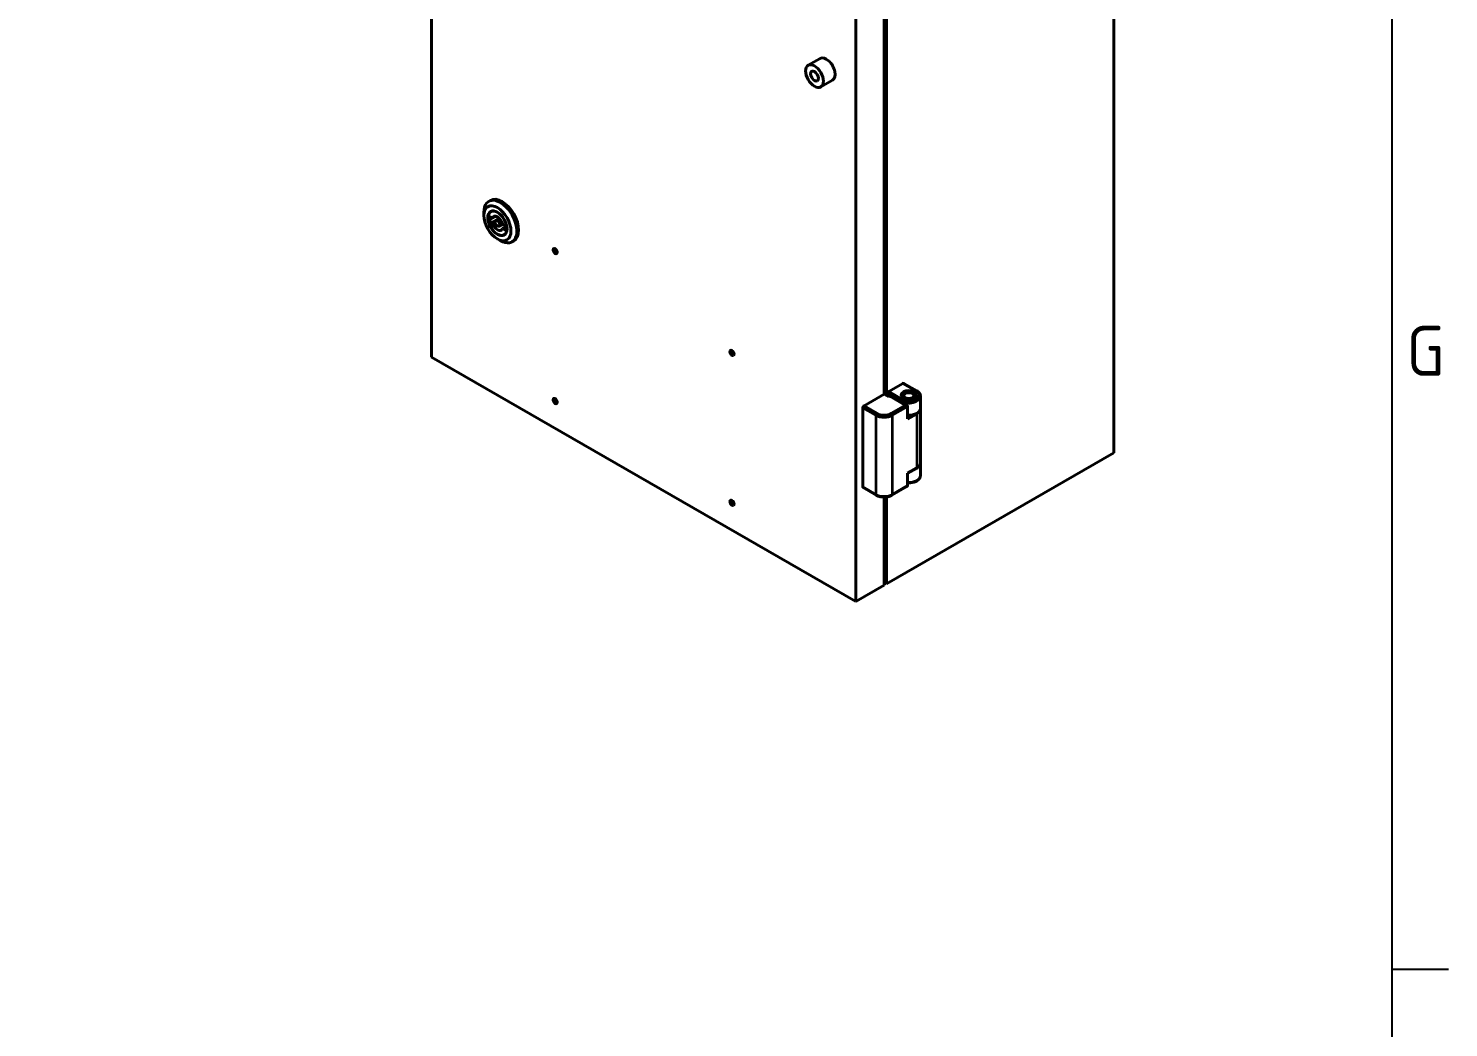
# Model space of a CAD drawing. Header units: millimetres. Extents: x 0 to 2523, y 0 to 1782.
# Drawn here: x 2217.6 to 2473.2, y 1326 to 1505.8 of the extents above; entities that cross this region are included whole.
import ezdxf

# ---------------------------------------------------------------- set-up
doc = ezdxf.new("R2010")
doc.units = ezdxf.units.MM
doc.header["$LTSCALE"] = 3
doc.layers.get('0').update_dxf_attribs({"color": 3, "lineweight": 25})
for name, color, linetype, lineweight in [('가시적인 것(ISO)', 3, 'Continuous', 40), ('가시적인 좁은 것(ISO)', 3, 'Continuous', 35), ('경계(ISO)', 7, 'Continuous', 25)]:
    doc.layers.add(name, color=color, linetype=linetype, lineweight=lineweight)
doc.styles.add('문자 텍스트_M2B', font='isocp.shx')

# ---------------------------------------------------------------- blocks, each defined once
blk = doc.blocks.new('경계 Default Border')
at = {"layer": '경계(ISO)'}
blk.add_line((821, 445.5), (824.4, 445.5), dxfattribs=at)
at = {"layer": '경계(ISO)', "flags": 128}
blk.add_lwpolyline([(20, 20), (20, 574), (821, 574), (821, 20), (20, 20)], dxfattribs=at)
at = {"layer": '경계(ISO)', "color": 2, "insert": (821.878, 481.096), "char_height": 3, "attachment_point": 7, "style": '문자 텍스트_M2B'}
blk.add_mtext('G', dxfattribs=at)

msp = doc.modelspace()

# ---------------------------------------------------------------- linework, layer by layer
at = {"layer": '가시적인 것(ISO)'}
for p, q in [((2412.9757, 1429.4572), (2412.9757, 1640.3843)), ((2366.5188, 1402.7044), (2366.5188, 1613.6316)), ((2371.6099, 1439.9732), (2371.6099, 1578.4476)), ((2372.0342, 1439.7289), (2372.0342, 1578.4742)), ((2290.1512, 1446.6815), (2290.1512, 1547.022)), ((2360.0926, 1500.418), (2357.9713, 1499.1964)), ((2362.3383, 1496.5184), (2360.217, 1495.2968)), ((2300.7832, 1474.876), (2300.465, 1474.6928)), ((2299.5911, 1472.1525), (2299.5911, 1472.7633)), ((2300.3723, 1472.1196), (2301.0897, 1471.7065)), ((2301.0669, 1472.9622), (2300.8329, 1472.8275)), ((2301.6842, 1472.0412), (2300.3723, 1471.2857)), ((2300.3723, 1471.2857), (2301.0897, 1470.8726)), ((2301.0897, 1471.7065), (2301.6736, 1472.0427)), ((2301.0897, 1470.8726), (2301.6612, 1471.2017)), ((2302.3787, 1471.6405), (2301.7312, 1471.2677)), ((2301.8526, 1471.9969), (2302.2086, 1471.7919)), ((2302.9938, 1470.61), (2302.33, 1470.2278)), ((2303.6889, 1470.2097), (2302.9715, 1470.6229)), ((2302.9715, 1469.789), (2303.7168, 1470.2181)), ((2303.6889, 1469.3758), (2302.9715, 1469.789)), ((2303.7156, 1470.2251), (2303.6889, 1470.2097)), ((2302.0212, 1467.9326), (2302.5495, 1467.6261)), ((2303.4622, 1468.8026), (2303.2283, 1468.6679)), ((2303.7296, 1469.3993), (2303.6889, 1469.3758)), ((2304.9751, 1467.5967), (2304.6569, 1467.4135)), ((2366.5188, 1402.7044), (2290.1512, 1446.6815)), ((2375.004, 1441.9277), (2372.4585, 1440.4618)), ((2375.1537, 1441.9424), (2377.4872, 1440.5987)), ((2371.6099, 1439.9732), (2368.0037, 1437.8965)), ((2372.4585, 1439.4846), (2371.6099, 1439.9732)), ((2372.2463, 1440.0944), (2372.2463, 1439.6067)), ((2372.6706, 1439.6067), (2372.4585, 1439.4846)), ((2375.7277, 1437.9472), (2372.8203, 1439.6214)), ((2375.4259, 1440.0935), (2375.2129, 1439.9699)), ((2376.7035, 1440.0935), (2376.9165, 1439.9699)), ((2378.1647, 1437.4352), (2378.1647, 1439.6058)), ((2367.7915, 1437.5291), (2367.7915, 1423.3038)), ((2375.8526, 1435.566), (2375.8526, 1437.7734)), ((2377.5496, 1436.5433), (2375.8526, 1435.566)), ((2378.1647, 1437.3984), (2378.1647, 1427.5878)), ((2412.9757, 1429.4572), (2372.0342, 1405.8805)), ((2375.8526, 1425.7554), (2377.5496, 1426.7327)), ((2378.1647, 1425.3805), (2378.1647, 1427.551)), ((2375.8526, 1423.5481), (2375.8526, 1425.7554)), ((2367.854, 1423.1659), (2370.1874, 1421.8222)), ((2371.6099, 1405.6362), (2371.6099, 1421.4786)), ((2372.0342, 1405.8805), (2372.0342, 1421.5051)), ((2375.7277, 1423.3743), (2373.0324, 1421.8222)), ((2371.6099, 1405.6362), (2366.5188, 1402.7044)), ((2371.6099, 1406.1248), (2372.0342, 1405.8805))]:
    msp.add_line(p, q, dxfattribs=at)
for centre, major_axis, ratio, start_param, end_param in [((2361.2155, 1498.4682), (-1.1228, 1.9498), 0.57809312, 3.14159265, 6.28318531), ((2302.5609, 1471.0531), (2.0959, -3.6397), 0.57809312, 5.49585344, 10.21210983), ((2302.8791, 1471.2364), (2.0959, -3.6397), 0.57809312, 0, 3.14159265), ((2302.0306, 1470.7477), (-1.1977, 2.0798), 0.57809312, 4.14305721, 6.8563845), ((2302.0306, 1470.7477), (-0.7111, 1.2349), 0.57809312, 4.29493684, 6.70450487), ((2302.0306, 1470.7477), (1.1977, -2.0798), 0.57809312, 4.14305721, 6.8563845), ((2302.0306, 1470.7477), (0.7111, -1.2349), 0.57809312, 4.29493684, 6.70450487), ((2303.3883, 1471.5295), (0.7111, -1.2349), 0.57809312, 5.32213426, 5.67730744), ((2312.8494, 1465.9835), (0.262, -0.455), 0.57809312, 4.07990888, 5.34486908), ((2344.6692, 1447.6597), (0.262, -0.455), 0.57809312, 4.07990888, 5.34486908), ((2375.004, 1441.6825), (0.1497, 0.26), 0.57809312, 0, 0.78346445), ((2312.8494, 1439.0045), (0.262, -0.455), 0.57809312, 4.07990888, 5.34486908), ((2372.4585, 1440.2166), (-0.1497, -0.26), 0.57809312, 3.92505711, 5.49585344), ((2372.6706, 1439.3615), (0.1497, 0.26), 0.57809312, 0, 0.78346445), ((2376.0647, 1439.7284), (-1.2, 0), 0.5758617, 2.42121291, 7.00356505), ((2376.0647, 1439.4831), (-1.2, 0), 0.5758617, 5.50163969, 6.10477871), ((2376.0647, 1439.4831), (1.2, 0), 0.5758617, 0.1784066, 0.78154562), ((2368.0037, 1437.6512), (-0.1497, -0.26), 0.57809312, 3.92505711, 5.49585344), ((2375.4283, 1437.7734), (-0.4243, 0), 0.57809312, 3.14159265, 4.71238898), ((2376.0647, 1437.4352), (2.1, 0), 0.5758617, 4.61120114, 6.28318531), ((2376.0647, 1437.3984), (2.1, 0), 0.5758617, 5.49778714, 6.2983969), ((2376.0647, 1427.551), (2.1, 0), 0.5758617, 5.28999313, 6.2983969), ((2376.0647, 1427.5878), (2.1, 0), 0.5758617, 5.49778714, 6.28318531), ((2375.4283, 1423.5481), (-0.4243, 0), 0.57809312, 2.35426078, 3.14159265), ((2368.0037, 1423.4259), (-0.1497, -0.26), 0.57809312, 5.49585344, 6.28318531), ((2344.6692, 1420.6807), (0.262, -0.455), 0.57809312, 4.07990888, 5.34486908)]:
    msp.add_ellipse(centre, major_axis=major_axis, ratio=ratio, start_param=start_param, end_param=end_param, dxfattribs=at)
for centre, major_axis, ratio in [((2359.0941, 1497.2466), (1.1228, -1.9498), 0.57809312), ((2359.0941, 1497.2466), (0.4976, -0.864), 0.57809312), ((2302.0306, 1470.7477), (-1.7217, 2.9897), 0.57809312), ((2302.0306, 1470.7477), (-1.2201, 2.1188), 0.57809312), ((2302.0306, 1470.7477), (-0.2994, 0.52), 0.57809312), ((2312.4251, 1465.7392), (0.262, -0.455), 0.57809312), ((2344.2449, 1447.4154), (0.262, -0.455), 0.57809312), ((2312.4251, 1438.7602), (0.262, -0.455), 0.57809312), ((2376.0647, 1439.851), (1.35, 0), 0.5758617), ((2376.0647, 1439.7284), (0.9, 0), 0.5758617), ((2344.2449, 1420.4364), (0.262, -0.455), 0.57809312)]:
    msp.add_ellipse(centre, major_axis=major_axis, ratio=ratio, dxfattribs=at)
for points, knots in [([(2377.4872, 1440.5987), (2377.5656, 1440.5535), (2377.6393, 1440.504), (2377.7753, 1440.3962), (2377.8376, 1440.3379), (2377.9487, 1440.2124), (2377.9975, 1440.145), (2378.0782, 1440.002), (2378.1102, 1439.9261), (2378.1534, 1439.7688), (2378.1647, 1439.6873), (2378.1647, 1439.6058)], [6.283185307, 6.283185307, 6.283185307, 6.283185307, 6.44026494, 6.44026494, 6.597344573, 6.597344573, 6.754424205, 6.754424205, 6.911503838, 6.911503838, 7.068583471, 7.068583471, 7.068583471, 7.068583471]), ([(2375.8526, 1424.0505), (2375.8583, 1424.0501), (2375.864, 1424.0498), (2376.0922, 1424.0367), (2376.3178, 1424.0459), (2376.7545, 1424.1077), (2376.9656, 1424.1603), (2377.3552, 1424.3077), (2377.5335, 1424.4028), (2377.8339, 1424.6326), (2377.9576, 1424.7671), (2378.1156, 1425.0535), (2378.1592, 1425.2007), (2378.1645, 1425.3603), (2378.1647, 1425.3704), (2378.1647, 1425.3805)], [3.81928862, 3.81928862, 3.81928862, 3.81928862, 3.82800286, 3.82800286, 4.16774807, 4.16774807, 4.50833769, 4.50833769, 4.85259338, 4.85259338, 5.19011331, 5.19011331, 5.47841658, 5.47841658, 5.49778714, 5.49778714, 5.49778714, 5.49778714]), ([(2370.1874, 1421.8222), (2370.3443, 1421.7319), (2370.5202, 1421.6589), (2370.8964, 1421.5485), (2371.0966, 1421.5112), (2371.5056, 1421.4739), (2371.7143, 1421.4739), (2372.1232, 1421.5112), (2372.3235, 1421.5485), (2372.6997, 1421.6589), (2372.8756, 1421.7319), (2373.0324, 1421.8222)], [3.14159265, 3.14159265, 3.14159265, 3.14159265, 3.45575192, 3.45575192, 3.76991118, 3.76991118, 4.08407045, 4.08407045, 4.39822972, 4.39822972, 4.71238898, 4.71238898, 4.71238898, 4.71238898])]:
    msp.add_open_spline(points, degree=3, knots=knots, dxfattribs=at)
at = {"layer": '가시적인 좁은 것(ISO)'}
for p, q in [((2377.3375, 1440.584), (2375.004, 1441.9277)), ((2374.5798, 1438.7507), (2372.2463, 1440.0944)), ((2372.4585, 1440.4618), (2374.7919, 1439.1181)), ((2375.4283, 1438.0187), (2372.6706, 1439.6067)), ((2370.125, 1436.1853), (2367.7915, 1437.5291)), ((2368.0037, 1437.8965), (2370.3371, 1436.5527)), ((2375.4283, 1438.0187), (2372.8827, 1436.5527)), ((2375.8526, 1437.7734), (2373.0949, 1436.1853)), ((2374.5798, 1438.6082), (2374.5798, 1438.7507)), ((2377.5496, 1426.7327), (2377.5496, 1436.5433)), ((2370.125, 1436.1853), (2370.125, 1421.96)), ((2373.0949, 1436.1853), (2373.0949, 1421.96)), ((2373.0949, 1421.96), (2375.8526, 1423.5481)), ((2367.7915, 1423.3038), (2370.125, 1421.96))]:
    msp.add_line(p, q, dxfattribs=at)
for centre, major_axis, ratio, start_param, end_param in [((2376.0647, 1439.6058), (2.1, 0), 0.5758617, 3.92699082, 6.28318531), ((2374.7919, 1438.8728), (0.1497, 0.26), 0.57809312, 0.78346445, 2.35426078), ((2377.3375, 1440.3387), (0.1497, 0.26), 0.57809312, 0, 0.78346445), ((2370.3371, 1436.3075), (-0.1497, -0.26), 0.57809312, 3.92505711, 5.49585344), ((2371.6099, 1437.2857), (-1.8, 0), 0.5758617, 0.78539816, 2.35619449), ((2372.8827, 1436.3075), (0.1497, -0.26), 0.57809312, 0.78733187, 2.3581282), ((2371.6099, 1437.0404), (-2.1, 0), 0.5758617, 0.78539816, 2.35619449), ((2376.0647, 1425.3805), (2.1, 0), 0.5758617, 4.61120114, 6.28318531), ((2370.3371, 1422.0822), (-0.1497, -0.26), 0.57809312, 5.49585344, 6.28318531), ((2371.6099, 1422.8151), (2.1, 0), 0.5758617, 3.92699082, 5.49778714), ((2372.8827, 1422.0822), (0.1497, -0.26), 0.57809312, 0, 0.78733187)]:
    msp.add_ellipse(centre, major_axis=major_axis, ratio=ratio, start_param=start_param, end_param=end_param, dxfattribs=at)
msp.add_open_spline([(2374.7919, 1439.1181), (2374.8649, 1439.076), (2374.9436, 1439.0379), (2375.0278, 1439.0037), (2375.0334, 1439.0015), (2375.0387, 1438.9993), (2375.0448, 1438.9969), (2375.1289, 1438.9636), (2375.2172, 1438.9347), (2375.3098, 1438.91), (2375.3231, 1438.9065), (2375.3358, 1438.9032), (2375.3498, 1438.8997), (2375.4334, 1438.8789), (2375.5192, 1438.8618), (2375.6072, 1438.8485), (2375.6365, 1438.8441), (2375.6655, 1438.8401), (2375.6959, 1438.8365), (2375.8174, 1438.8218), (2375.9405, 1438.8145), (2376.0647, 1438.8145), (2376.1733, 1438.8145), (2376.281, 1438.8201), (2376.3878, 1438.8313), (2376.4031, 1438.8329), (2376.4187, 1438.8347), (2376.4335, 1438.8365), (2376.5376, 1438.849), (2376.639, 1438.8667), (2376.7375, 1438.8896), (2376.7516, 1438.8929), (2376.7662, 1438.8964), (2376.7796, 1438.8997), (2376.88, 1438.9248), (2376.9756, 1438.9548), (2377.0665, 1438.9899), (2377.0726, 1438.9922), (2377.079, 1438.9947), (2377.0846, 1438.9969), (2377.1753, 1439.0328), (2377.2597, 1439.0733), (2377.3375, 1439.1181), (2377.4104, 1439.1601), (2377.4766, 1439.2053), (2377.536, 1439.2539), (2377.54, 1439.2572), (2377.5437, 1439.2602), (2377.5478, 1439.2637), (2377.6057, 1439.3121), (2377.656, 1439.363), (2377.6988, 1439.4163), (2377.7049, 1439.424), (2377.7106, 1439.4313), (2377.7166, 1439.4393), (2377.7528, 1439.4875), (2377.7825, 1439.5369), (2377.8056, 1439.5876), (2377.8133, 1439.6045), (2377.8201, 1439.6211), (2377.8265, 1439.6386), (2377.852, 1439.7086), (2377.8647, 1439.7795), (2377.8647, 1439.851), (2377.8647, 1439.9136), (2377.855, 1439.9756), (2377.8355, 1440.0371), (2377.8327, 1440.0459), (2377.8296, 1440.0549), (2377.8265, 1440.0634), (2377.8047, 1440.1234), (2377.774, 1440.1817), (2377.7342, 1440.2385), (2377.7285, 1440.2466), (2377.7224, 1440.255), (2377.7166, 1440.2627), (2377.6732, 1440.3205), (2377.621, 1440.3756), (2377.5601, 1440.4279), (2377.5561, 1440.4314), (2377.5517, 1440.4351), (2377.5478, 1440.4384), (2377.4856, 1440.4905), (2377.4155, 1440.5391), (2377.3375, 1440.584)], degree=3, knots=[0, 0, 0, 0, 0.05859375, 0.05859375, 0.05859375, 0.0625, 0.0625, 0.0625, 0.1171875, 0.1171875, 0.1171875, 0.125, 0.125, 0.125, 0.171875, 0.171875, 0.171875, 0.1875, 0.1875, 0.1875, 0.25, 0.25, 0.25, 0.3046875, 0.3046875, 0.3046875, 0.3125, 0.3125, 0.3125, 0.3671875, 0.3671875, 0.3671875, 0.375, 0.375, 0.375, 0.43359375, 0.43359375, 0.43359375, 0.4375, 0.4375, 0.4375, 0.5, 0.5, 0.5, 0.55859375, 0.55859375, 0.55859375, 0.5625, 0.5625, 0.5625, 0.6171875, 0.6171875, 0.6171875, 0.625, 0.625, 0.625, 0.671875, 0.671875, 0.671875, 0.6875, 0.6875, 0.6875, 0.75, 0.75, 0.75, 0.8046875, 0.8046875, 0.8046875, 0.8125, 0.8125, 0.8125, 0.8671875, 0.8671875, 0.8671875, 0.875, 0.875, 0.875, 0.93359375, 0.93359375, 0.93359375, 0.9375, 0.9375, 0.9375, 1, 1, 1, 1], dxfattribs=at)

# ---------------------------------------------------------------- block references
at = {"xscale": 3, "yscale": 3, "zscale": 3}
msp.add_blockref('경계 Default Border', (0, 0), dxfattribs=at)

doc.saveas('drawing.dxf')
